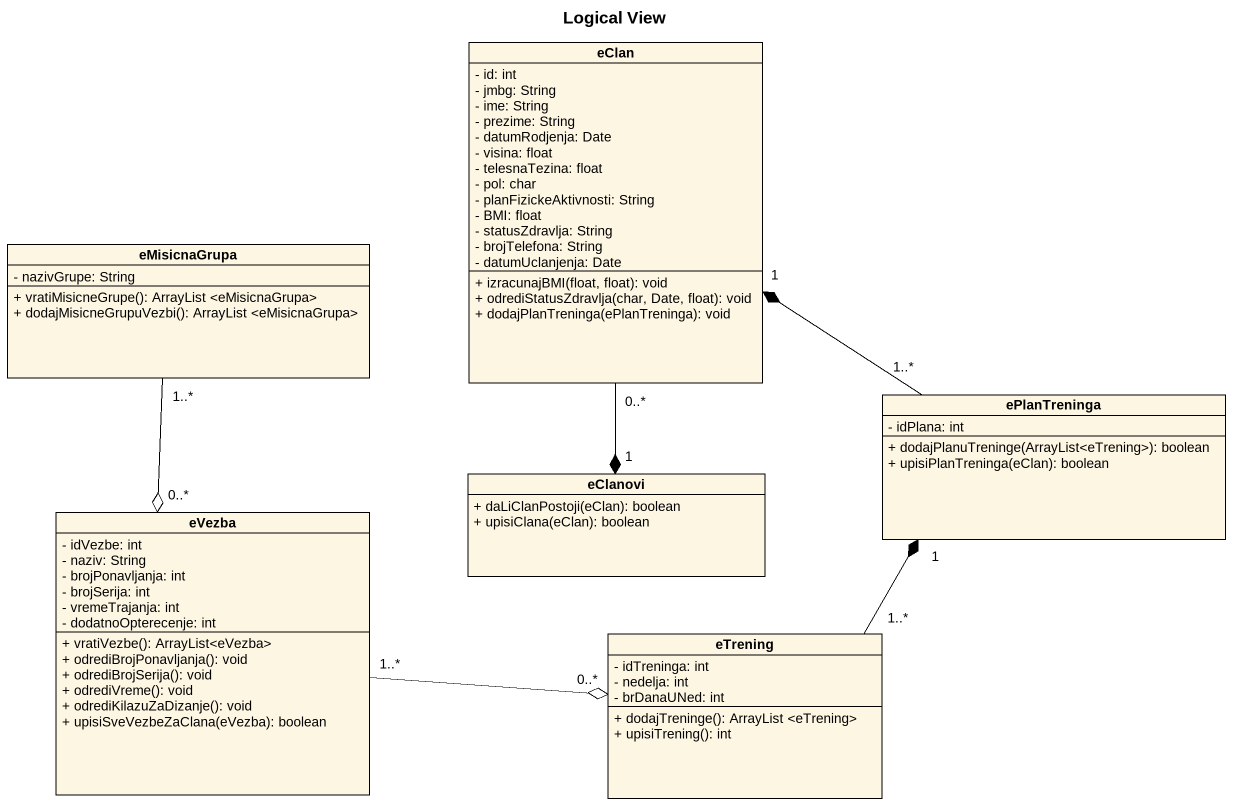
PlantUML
@startuml
title Logical View
hide circle
hide empty members
skinparam classAttributeIconSize 0
class eClan {
  - id: int
  - jmbg: String
  - ime: String
  - prezime: String
  - datumRodjenja: Date
  - visina: float
  - telesnaTezina: float
  - pol: char
  - planFizickeAktivnosti: String
  - BMI: float
  - statusZdravlja: String
  - brojTelefona: String
  - datumUclanjenja: Date
  + izracunajBMI(float, float): void
  + odrediStatusZdravlja(char, Date, float): void
  + dodajPlanTreninga(ePlanTreninga): void
}
class eMisicnaGrupa {
  - nazivGrupe: String
  + vratiMisicneGrupe(): ArrayList <eMisicnaGrupa>
  + dodajMisicneGrupuVezbi(): ArrayList <eMisicnaGrupa>
}
class ePlanTreninga {
  - idPlana: int
  + dodajPlanuTreninge(ArrayList<eTrening>): boolean
  + upisiPlanTreninga(eClan): boolean
}
class eClanovi {
  + daLiClanPostoji(eClan): boolean
  + upisiClana(eClan): boolean
}
class eVezba {
  - idVezbe: int
  - naziv: String
  - brojPonavljanja: int
  - brojSerija: int
  - vremeTrajanja: int
  - dodatnoOpterecenje: int
  + vratiVezbe(): ArrayList<eVezba>
  + odrediBrojPonavljanja(): void
  + odrediBrojSerija(): void
  + odrediVreme(): void
  + odrediKilazuZaDizanje(): void
  + upisiSveVezbeZaClana(eVezba): boolean
}
class eTrening {
  - idTreninga: int
  - nedelja: int
  - brDanaUNed: int
  + dodajTreninge(): ArrayList <eTrening>
  + upisiTrening(): int
}
eClan "0..*" --* "1" eClanovi
eMisicnaGrupa "1..*" --o "0..*" eVezba
ePlanTreninga "1..*" -left-* "1" eClan
eVezba "1..*" -right-o "0..*" eTrening
eTrening "1..*" -up-* "1" ePlanTreninga
@enduml
